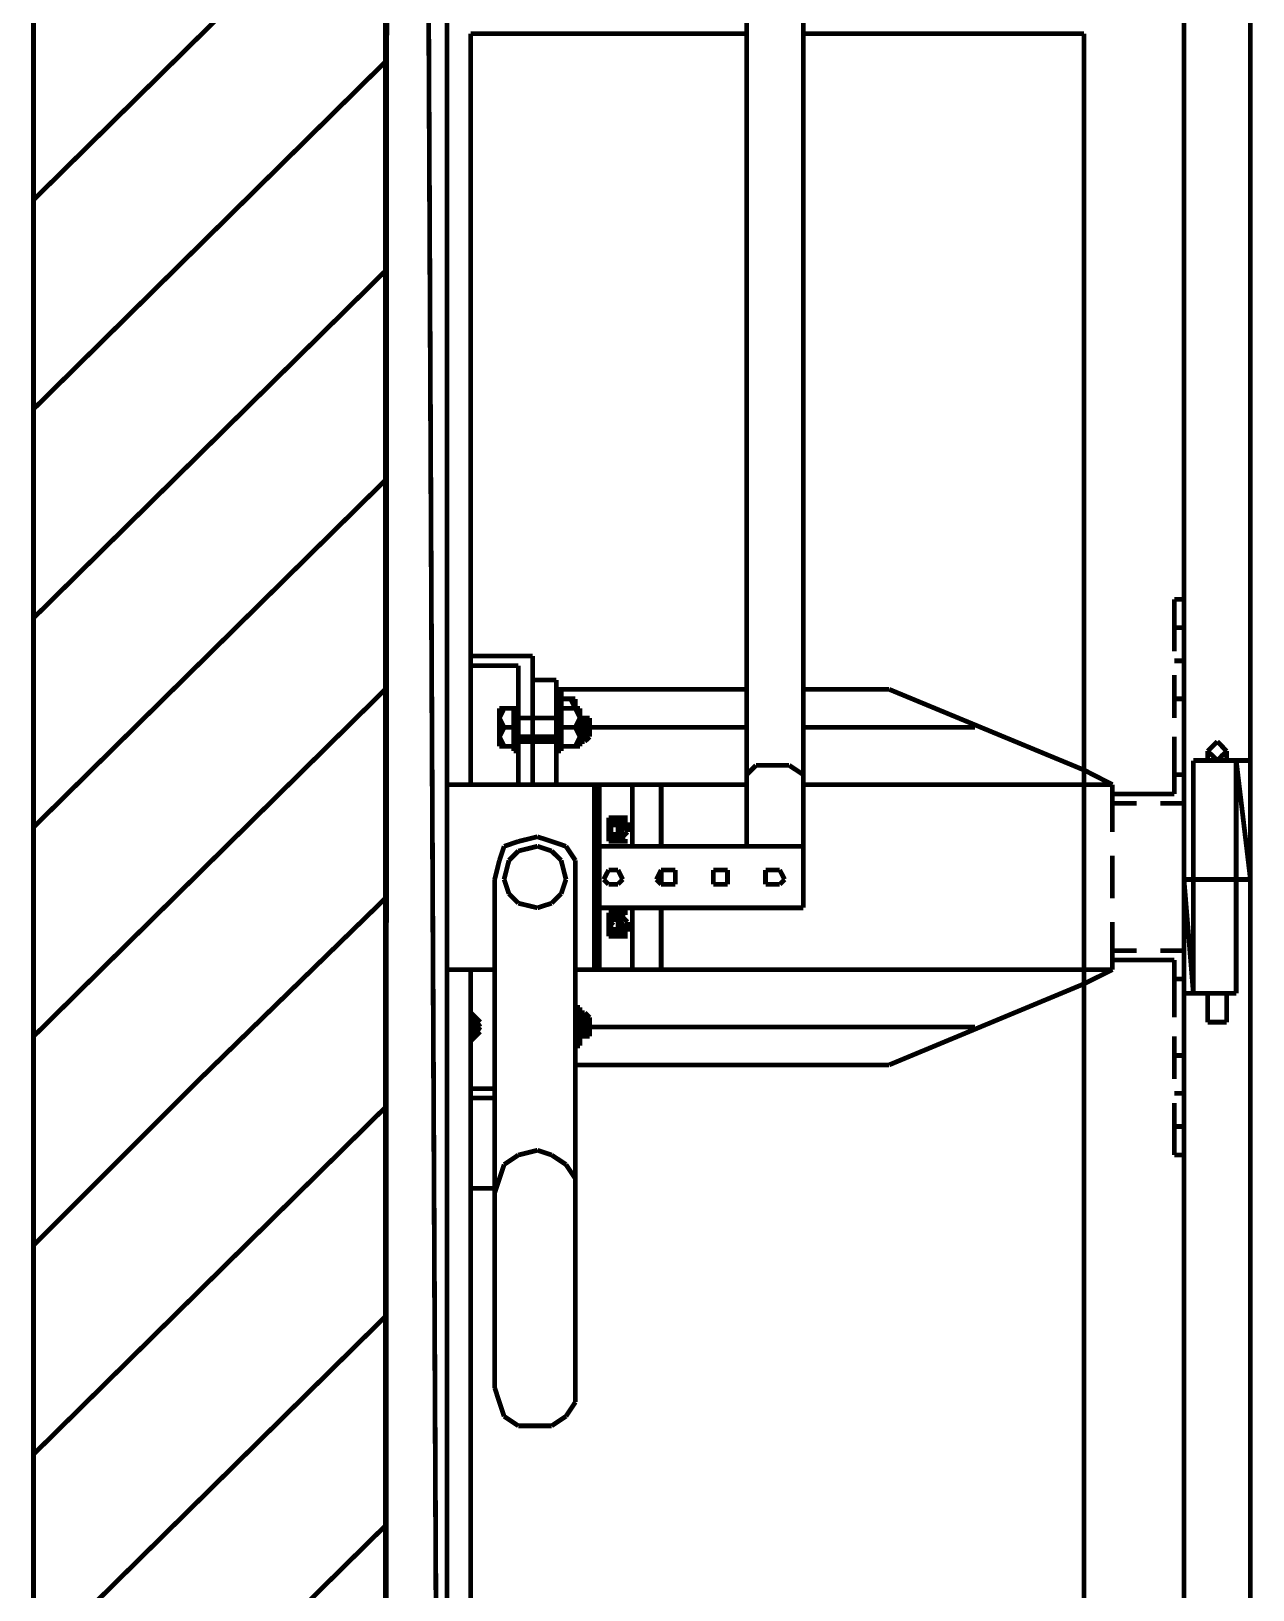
# Model space of a CAD drawing. Header units: metres. Extents: x -593 to 248, y 430 to 1024.
# Drawn here: x -241.84 to -230.95, y 591.05 to 604.95 of the extents above; entities that cross this region are included whole.
import ezdxf

# ---------------------------------------------------------------- set-up
doc = ezdxf.new("R2010")
doc.units = ezdxf.units.M
doc.header["$MEASUREMENT"] = 0
doc.layers.add('C00-00-00-BLACK', color=7, linetype='Continuous')
doc.layers.add('CC6-C8-CA', color=254, linetype='Continuous')

msp = doc.modelspace()

# ---------------------------------------------------------------- linework, layer by layer
at = {"layer": 'C00-00-00-BLACK', "const_width": 0.0423}
for points in [[(-241.823, 681.355), (-241.823, 568.349)], [(-238.685, 681.355), (-238.685, 568.349)], [(-238.685, 568.942), (-238.643, 680.762)], [(-238.134, 680.762), (-238.134, 569.111)], [(-238.685, 650.454), (-238.685, 568.349)], [(-234.955, 633.33), (-234.955, 597.68)], [(-235.462, 632.78), (-235.462, 597.68)], [(-241.823, 603.446), (-238.685, 606.541)], [(-231.56, 568.942), (-231.56, 605.692)], [(-230.967, 570.426), (-230.967, 605.692)], [(-237.923, 598.23), (-237.923, 604.93)], [(-237.923, 604.93), (-235.462, 604.93)], [(-234.955, 604.93), (-232.451, 604.93)], [(-232.451, 571.23), (-232.451, 604.93)], [(-241.823, 601.58), (-238.685, 604.677)], [(-241.823, 599.716), (-238.685, 602.811)], [(-241.823, 597.85), (-238.685, 600.945)], [(-231.56, 599.884), (-231.645, 599.884)], [(-231.645, 599.884), (-231.645, 599.418)], [(-231.56, 599.884), (-231.56, 599.673)], [(-231.645, 599.63), (-231.56, 599.63)], [(-231.56, 599.461), (-231.56, 599.08)], [(-237.923, 599.377), (-237.371, 599.377)], [(-237.923, 599.291), (-237.498, 599.291)], [(-237.498, 599.291), (-237.498, 598.868)], [(-237.371, 598.23), (-237.371, 599.377)], [(-231.645, 599.334), (-231.56, 599.334)], [(-237.371, 599.164), (-237.371, 598.23)], [(-237.159, 599.164), (-237.371, 599.164)], [(-237.159, 599.164), (-237.159, 598.23)], [(-231.645, 599.207), (-231.645, 598.825)], [(-241.823, 595.984), (-238.685, 599.08)], [(-237.159, 599.08), (-235.462, 599.08)], [(-237.159, 599.08), (-237.116, 599.08)], [(-237.116, 599.08), (-237.116, 598.657)], [(-237.032, 598.995), (-237.116, 598.995)], [(-236.989, 598.995), (-237.032, 598.995)], [(-236.989, 598.911), (-237.032, 598.995)], [(-236.989, 598.995), (-236.989, 598.911)], [(-234.955, 599.08), (-234.19, 599.08)], [(-232.451, 598.36), (-234.19, 599.08)], [(-231.645, 598.995), (-231.56, 598.995)], [(-237.667, 598.911), (-237.625, 598.911)], [(-237.625, 598.911), (-237.667, 598.825)], [(-237.667, 598.572), (-237.667, 598.911)], [(-237.667, 598.825), (-237.625, 598.741)], [(-237.625, 598.911), (-237.539, 598.911)], [(-237.539, 598.911), (-237.498, 598.911)], [(-237.539, 598.911), (-237.539, 598.529)], [(-237.498, 598.911), (-237.498, 598.529)], [(-237.498, 598.825), (-237.159, 598.825)], [(-237.159, 598.825), (-237.498, 598.825)], [(-237.159, 598.825), (-237.498, 598.825)], [(-237.159, 598.911), (-236.989, 598.911)], [(-237.116, 598.911), (-237.116, 598.529)], [(-236.989, 598.911), (-236.947, 598.911)], [(-236.947, 598.825), (-236.989, 598.911)], [(-236.989, 598.741), (-236.947, 598.825)], [(-236.947, 598.911), (-236.947, 598.572)], [(-236.905, 598.825), (-236.947, 598.825)], [(-236.947, 598.825), (-236.905, 598.825)], [(-236.905, 598.825), (-236.862, 598.825)], [(-236.905, 598.825), (-236.905, 598.615)], [(-236.862, 598.825), (-236.862, 598.657)], [(-231.56, 598.868), (-231.56, 598.488)], [(-237.625, 598.741), (-237.667, 598.657)], [(-237.539, 598.741), (-237.625, 598.741)], [(-236.989, 598.741), (-237.116, 598.741)], [(-237.073, 598.741), (-236.947, 598.741)], [(-236.947, 598.657), (-236.989, 598.741)], [(-236.862, 598.741), (-235.462, 598.741)], [(-234.955, 598.741), (-233.425, 598.741)], [(-237.667, 598.657), (-237.625, 598.572)], [(-237.625, 598.572), (-237.667, 598.572)], [(-237.625, 598.572), (-237.539, 598.572)], [(-237.159, 598.657), (-237.498, 598.657)], [(-237.498, 598.657), (-237.498, 598.23)], [(-237.498, 598.615), (-237.159, 598.615)], [(-237.159, 598.615), (-237.498, 598.615)], [(-237.159, 598.657), (-237.116, 598.657)], [(-236.989, 598.572), (-237.116, 598.572)], [(-236.989, 598.572), (-236.947, 598.657)], [(-236.947, 598.572), (-236.989, 598.572)], [(-236.905, 598.657), (-236.947, 598.657)], [(-236.947, 598.615), (-236.905, 598.615)], [(-236.905, 598.615), (-236.862, 598.657)], [(-231.645, 598.657), (-231.645, 598.146)], [(-231.306, 598.572), (-231.349, 598.529)], [(-231.263, 598.615), (-231.306, 598.572)], [(-231.221, 598.572), (-231.263, 598.615)], [(-231.179, 598.529), (-231.221, 598.572)], [(-237.539, 598.529), (-237.498, 598.529)], [(-237.116, 598.529), (-237.159, 598.529)], [(-231.476, 598.445), (-230.967, 598.445)], [(-231.476, 596.369), (-231.476, 598.445)], [(-231.349, 598.445), (-231.349, 598.529)], [(-231.349, 598.529), (-231.306, 598.488)], [(-231.306, 598.488), (-231.263, 598.445)], [(-231.263, 598.445), (-231.221, 598.488)], [(-231.221, 598.488), (-231.179, 598.529)], [(-231.179, 598.445), (-231.179, 598.529)], [(-231.094, 596.369), (-231.094, 598.445)], [(-231.094, 598.445), (-231.094, 597.384)], [(-230.967, 597.384), (-231.094, 598.445)], [(-231.094, 598.445), (-230.967, 598.445)], [(-230.967, 597.384), (-231.094, 598.445)], [(-230.967, 598.445), (-230.967, 597.384)], [(-235.378, 598.402), (-235.462, 598.318)], [(-235.209, 598.402), (-235.378, 598.402)], [(-235.082, 598.402), (-235.209, 598.402)], [(-234.955, 598.318), (-235.082, 598.402)], [(-232.451, 598.36), (-232.198, 598.23)], [(-231.645, 598.318), (-231.56, 598.318)], [(-231.56, 598.318), (-231.56, 598.062)], [(-235.462, 598.23), (-238.134, 598.23)], [(-236.82, 598.23), (-236.82, 596.579)], [(-236.777, 598.23), (-236.777, 596.579)], [(-236.481, 598.23), (-236.481, 597.68)], [(-236.224, 598.23), (-236.224, 597.68)], [(-232.451, 598.23), (-234.955, 598.23)], [(-232.198, 598.23), (-232.451, 598.23)], [(-232.198, 598.23), (-232.198, 597.807)], [(-232.198, 598.146), (-231.645, 598.146)], [(-232.198, 598.062), (-231.983, 598.062)], [(-231.772, 598.062), (-231.56, 598.062)], [(-236.65, 597.934), (-236.693, 597.934)], [(-236.693, 597.934), (-236.65, 597.934)], [(-236.693, 597.934), (-236.693, 597.893)], [(-236.693, 597.893), (-236.693, 597.765)], [(-236.65, 597.934), (-236.609, 597.934)], [(-236.65, 597.934), (-236.65, 597.85)], [(-236.566, 597.934), (-236.65, 597.934)], [(-236.566, 597.934), (-236.609, 597.934)], [(-236.609, 597.934), (-236.609, 597.893)], [(-236.609, 597.765), (-236.524, 597.893)], [(-236.609, 597.765), (-236.566, 597.893)], [(-236.609, 597.893), (-236.566, 597.893)], [(-236.609, 597.893), (-236.609, 597.85)], [(-236.566, 597.893), (-236.566, 597.934)], [(-236.566, 597.934), (-236.524, 597.934)], [(-236.566, 597.934), (-236.524, 597.934)], [(-236.566, 597.893), (-236.524, 597.893)], [(-236.524, 597.807), (-236.524, 597.893)], [(-237.498, 597.723), (-237.625, 597.68)], [(-237.328, 597.765), (-237.498, 597.723)], [(-237.201, 597.723), (-237.328, 597.765)], [(-237.073, 597.68), (-237.201, 597.723)], [(-236.65, 597.85), (-236.693, 597.85)], [(-236.693, 597.85), (-236.693, 597.807)], [(-236.693, 597.807), (-236.65, 597.807)], [(-236.693, 597.765), (-236.65, 597.765)], [(-236.693, 597.765), (-236.693, 597.723)], [(-236.693, 597.723), (-236.65, 597.723)], [(-236.65, 597.807), (-236.65, 597.723)], [(-236.65, 597.765), (-236.609, 597.765)], [(-236.65, 597.765), (-236.609, 597.765)], [(-236.65, 597.723), (-236.609, 597.723)], [(-236.566, 597.723), (-236.65, 597.723)], [(-236.609, 597.85), (-236.609, 597.807)], [(-236.609, 597.807), (-236.609, 597.765)], [(-236.609, 597.765), (-236.566, 597.765)], [(-236.609, 597.765), (-236.566, 597.765)], [(-236.566, 597.765), (-236.524, 597.807)], [(-236.566, 597.765), (-236.566, 597.723)], [(-236.566, 597.723), (-236.566, 597.765)], [(-236.566, 597.723), (-236.524, 597.723)], [(-237.625, 597.68), (-237.667, 597.554)], [(-237.498, 597.638), (-237.582, 597.554)], [(-237.328, 597.68), (-237.498, 597.638)], [(-237.201, 597.638), (-237.328, 597.68)], [(-237.116, 597.554), (-237.201, 597.638)], [(-236.989, 597.554), (-237.073, 597.68)], [(-236.777, 597.68), (-234.955, 597.68)], [(-234.955, 597.68), (-234.955, 597.131)], [(-232.198, 597.596), (-232.198, 597.215)], [(-237.667, 597.554), (-237.709, 597.384)], [(-237.582, 597.554), (-237.625, 597.384)], [(-237.073, 597.384), (-237.116, 597.554)], [(-236.989, 597.384), (-236.989, 597.554)], [(-236.693, 597.468), (-236.736, 597.384)], [(-236.65, 597.468), (-236.693, 597.468)], [(-236.609, 597.468), (-236.65, 597.468)], [(-236.566, 597.384), (-236.609, 597.468)], [(-236.224, 597.468), (-236.267, 597.384)], [(-236.182, 597.468), (-236.224, 597.468)], [(-236.224, 597.468), (-236.224, 597.341)], [(-236.097, 597.468), (-236.182, 597.468)], [(-236.097, 597.384), (-236.097, 597.468)], [(-235.674, 597.468), (-235.759, 597.468)], [(-235.759, 597.468), (-235.759, 597.384)], [(-235.632, 597.468), (-235.674, 597.468)], [(-235.632, 597.384), (-235.632, 597.468)], [(-235.209, 597.468), (-235.293, 597.468)], [(-235.293, 597.468), (-235.293, 597.384)], [(-235.166, 597.468), (-235.209, 597.468)], [(-235.123, 597.384), (-235.166, 597.468)], [(-237.709, 597.384), (-237.709, 592.849)], [(-237.625, 597.384), (-237.582, 597.257)], [(-237.116, 597.257), (-237.073, 597.384)], [(-236.989, 597.384), (-236.989, 592.849)], [(-236.736, 597.384), (-236.693, 597.341)], [(-236.693, 597.341), (-236.65, 597.341)], [(-236.65, 597.341), (-236.609, 597.341)], [(-236.609, 597.341), (-236.566, 597.384)], [(-236.267, 597.384), (-236.224, 597.341)], [(-236.224, 597.341), (-236.182, 597.341)], [(-236.182, 597.341), (-236.097, 597.341)], [(-236.097, 597.341), (-236.097, 597.384)], [(-235.759, 597.384), (-235.759, 597.341)], [(-235.759, 597.341), (-235.674, 597.341)], [(-235.674, 597.341), (-235.632, 597.341)], [(-235.632, 597.341), (-235.632, 597.384)], [(-235.293, 597.384), (-235.293, 597.341)], [(-235.293, 597.341), (-235.209, 597.341)], [(-235.209, 597.341), (-235.166, 597.341)], [(-235.166, 597.341), (-235.123, 597.384)], [(-231.56, 597.384), (-230.967, 597.384)], [(-231.56, 597.384), (-231.56, 596.369)], [(-231.476, 596.369), (-231.56, 597.384)], [(-231.56, 597.384), (-231.476, 597.384)], [(-231.476, 596.369), (-231.56, 597.384)], [(-231.476, 597.384), (-231.476, 596.369)], [(-231.094, 597.384), (-230.967, 597.384)], [(-240.339, 595.604), (-238.685, 597.215)], [(-237.582, 597.257), (-237.498, 597.172)], [(-237.498, 597.172), (-237.328, 597.131)], [(-237.328, 597.131), (-237.201, 597.172)], [(-237.201, 597.172), (-237.116, 597.257)], [(-236.777, 597.131), (-234.955, 597.131)], [(-236.693, 597.045), (-236.693, 597.088)], [(-236.693, 597.088), (-236.65, 597.088)], [(-236.693, 596.918), (-236.693, 597.045)], [(-236.693, 597.045), (-236.65, 597.045)], [(-236.65, 597.004), (-236.65, 597.088)], [(-236.65, 597.088), (-236.609, 597.088)], [(-236.566, 597.088), (-236.65, 597.088)], [(-236.65, 597.045), (-236.609, 597.045)], [(-236.65, 597.045), (-236.609, 597.045)], [(-236.609, 597.045), (-236.566, 597.045)], [(-236.609, 597.004), (-236.609, 597.045)], [(-236.609, 597.045), (-236.566, 596.918)], [(-236.609, 597.045), (-236.524, 596.918)], [(-236.609, 597.045), (-236.566, 597.045)], [(-236.609, 597.045), (-236.566, 597.045)], [(-236.566, 597.045), (-236.566, 597.088)], [(-236.566, 597.088), (-236.524, 597.088)], [(-236.566, 597.088), (-236.566, 597.045)], [(-236.566, 597.045), (-236.524, 597.004)], [(-236.481, 597.131), (-236.481, 596.579)], [(-236.224, 597.131), (-236.224, 596.579)], [(-236.693, 596.961), (-236.65, 597.004)], [(-236.65, 596.961), (-236.693, 596.961)], [(-236.693, 596.961), (-236.65, 596.961)], [(-236.693, 596.876), (-236.693, 596.918)], [(-236.65, 596.876), (-236.65, 596.961)], [(-236.609, 596.961), (-236.609, 597.004)], [(-236.609, 597.004), (-236.566, 597.004)], [(-236.609, 596.918), (-236.609, 596.961)], [(-236.609, 596.876), (-236.609, 596.918)], [(-236.566, 596.918), (-236.566, 596.876)], [(-236.524, 596.918), (-236.566, 596.918)], [(-236.524, 597.004), (-236.524, 596.918)], [(-232.198, 597.004), (-232.198, 596.579)], [(-236.65, 596.876), (-236.693, 596.876)], [(-236.693, 596.876), (-236.65, 596.876)], [(-236.65, 596.876), (-236.609, 596.876)], [(-236.566, 596.876), (-236.65, 596.876)], [(-236.566, 596.876), (-236.609, 596.876)], [(-236.566, 596.876), (-236.524, 596.876)], [(-236.566, 596.876), (-236.524, 596.876)], [(-232.198, 596.749), (-231.983, 596.749)], [(-231.772, 596.749), (-231.56, 596.749)], [(-231.56, 596.749), (-231.56, 596.495)], [(-232.198, 596.665), (-231.645, 596.665)], [(-231.645, 596.665), (-231.645, 596.153)], [(-238.134, 596.579), (-237.709, 596.579)], [(-237.923, 571.23), (-237.923, 596.579)], [(-236.989, 596.579), (-236.777, 596.579)], [(-232.451, 596.579), (-236.989, 596.579)], [(-232.451, 596.453), (-232.198, 596.579)], [(-232.198, 596.579), (-232.451, 596.579)], [(-231.645, 596.495), (-231.56, 596.495)], [(-232.451, 596.453), (-234.19, 595.73)], [(-231.56, 596.369), (-231.094, 596.369)], [(-231.56, 596.369), (-231.476, 596.369)], [(-231.56, 596.326), (-231.56, 595.943)], [(-231.349, 596.369), (-231.349, 596.111)], [(-231.179, 596.369), (-231.179, 596.111)], [(-237.838, 596.111), (-237.923, 596.196)], [(-237.881, 596.111), (-237.923, 596.196)], [(-237.838, 596.069), (-237.923, 596.196)], [(-236.947, 596.153), (-236.989, 596.242)], [(-236.989, 596.242), (-236.947, 596.242)], [(-236.947, 596.242), (-236.947, 595.9)], [(-236.947, 596.196), (-236.905, 596.196)], [(-236.905, 596.196), (-236.905, 595.984)], [(-236.905, 596.196), (-236.862, 596.153)], [(-237.923, 595.943), (-237.838, 596.069)], [(-237.881, 596.027), (-237.881, 596.111)], [(-236.989, 596.069), (-236.947, 596.153)], [(-236.947, 595.984), (-236.989, 596.069)], [(-236.905, 596.153), (-236.947, 596.153)], [(-236.862, 596.153), (-236.862, 595.984)], [(-236.862, 596.069), (-233.425, 596.069)], [(-231.349, 596.111), (-231.179, 596.111)], [(-237.923, 595.943), (-237.838, 596.027)], [(-237.923, 595.943), (-237.881, 596.027)], [(-236.989, 595.9), (-236.947, 595.984)], [(-236.905, 595.984), (-236.947, 595.984)], [(-236.905, 595.984), (-236.947, 595.984)], [(-236.862, 595.984), (-236.905, 595.984)], [(-231.645, 595.984), (-231.645, 595.604)], [(-236.989, 595.9), (-236.947, 595.9)], [(-231.645, 595.814), (-231.56, 595.814)], [(-236.989, 595.73), (-234.19, 595.73)], [(-231.56, 595.73), (-231.56, 595.35)], [(-241.823, 594.12), (-240.339, 595.604)], [(-237.923, 595.518), (-237.709, 595.518)], [(-241.823, 592.256), (-238.685, 595.35)], [(-237.923, 595.434), (-237.709, 595.434)], [(-231.645, 595.477), (-231.56, 595.477)], [(-231.645, 595.391), (-231.645, 594.926)], [(-231.645, 595.18), (-231.56, 595.18)], [(-231.56, 595.138), (-231.56, 594.926)], [(-237.328, 594.968), (-237.498, 594.926)], [(-237.201, 594.926), (-237.328, 594.968)], [(-237.625, 594.841), (-237.667, 594.715)], [(-237.498, 594.926), (-237.625, 594.841)], [(-237.073, 594.841), (-237.201, 594.926)], [(-236.989, 594.715), (-237.073, 594.841)], [(-231.645, 594.926), (-231.56, 594.926)], [(-237.667, 594.715), (-237.709, 594.588)], [(-236.989, 594.588), (-236.989, 594.715)], [(-237.923, 594.629), (-237.709, 594.629)], [(-241.823, 590.39), (-238.685, 593.484)], [(-237.709, 592.849), (-237.667, 592.722)], [(-236.989, 592.722), (-236.989, 592.849)], [(-237.667, 592.722), (-237.625, 592.595)], [(-237.073, 592.595), (-236.989, 592.722)], [(-237.625, 592.595), (-237.498, 592.51)], [(-237.201, 592.51), (-237.073, 592.595)], [(-237.498, 592.51), (-237.328, 592.51)], [(-237.328, 592.51), (-237.201, 592.51)], [(-241.823, 588.526), (-238.685, 591.618)]]:
    msp.add_lwpolyline(points, dxfattribs=at)
at = {"layer": 'CC6-C8-CA', "const_width": 0.0423}
for points in [[(-238.643, 680.762), (-238.134, 569.195), (-238.685, 569.195), (-238.643, 680.762)], [(-238.134, 680.762), (-238.643, 680.762), (-238.134, 569.195), (-238.134, 680.762)]]:
    msp.add_lwpolyline(points, close=True, dxfattribs=at)
at = {"layer": 'CC6-C8-CA'}
for points in [[(-238.643, 680.762), (-238.134, 569.195), (-238.685, 569.195), (-238.643, 680.762)], [(-238.134, 680.762), (-238.643, 680.762), (-238.134, 569.195), (-238.134, 680.762)]]:
    msp.add_lwpolyline(points, close=True, dxfattribs=at)

doc.saveas('drawing.dxf')
